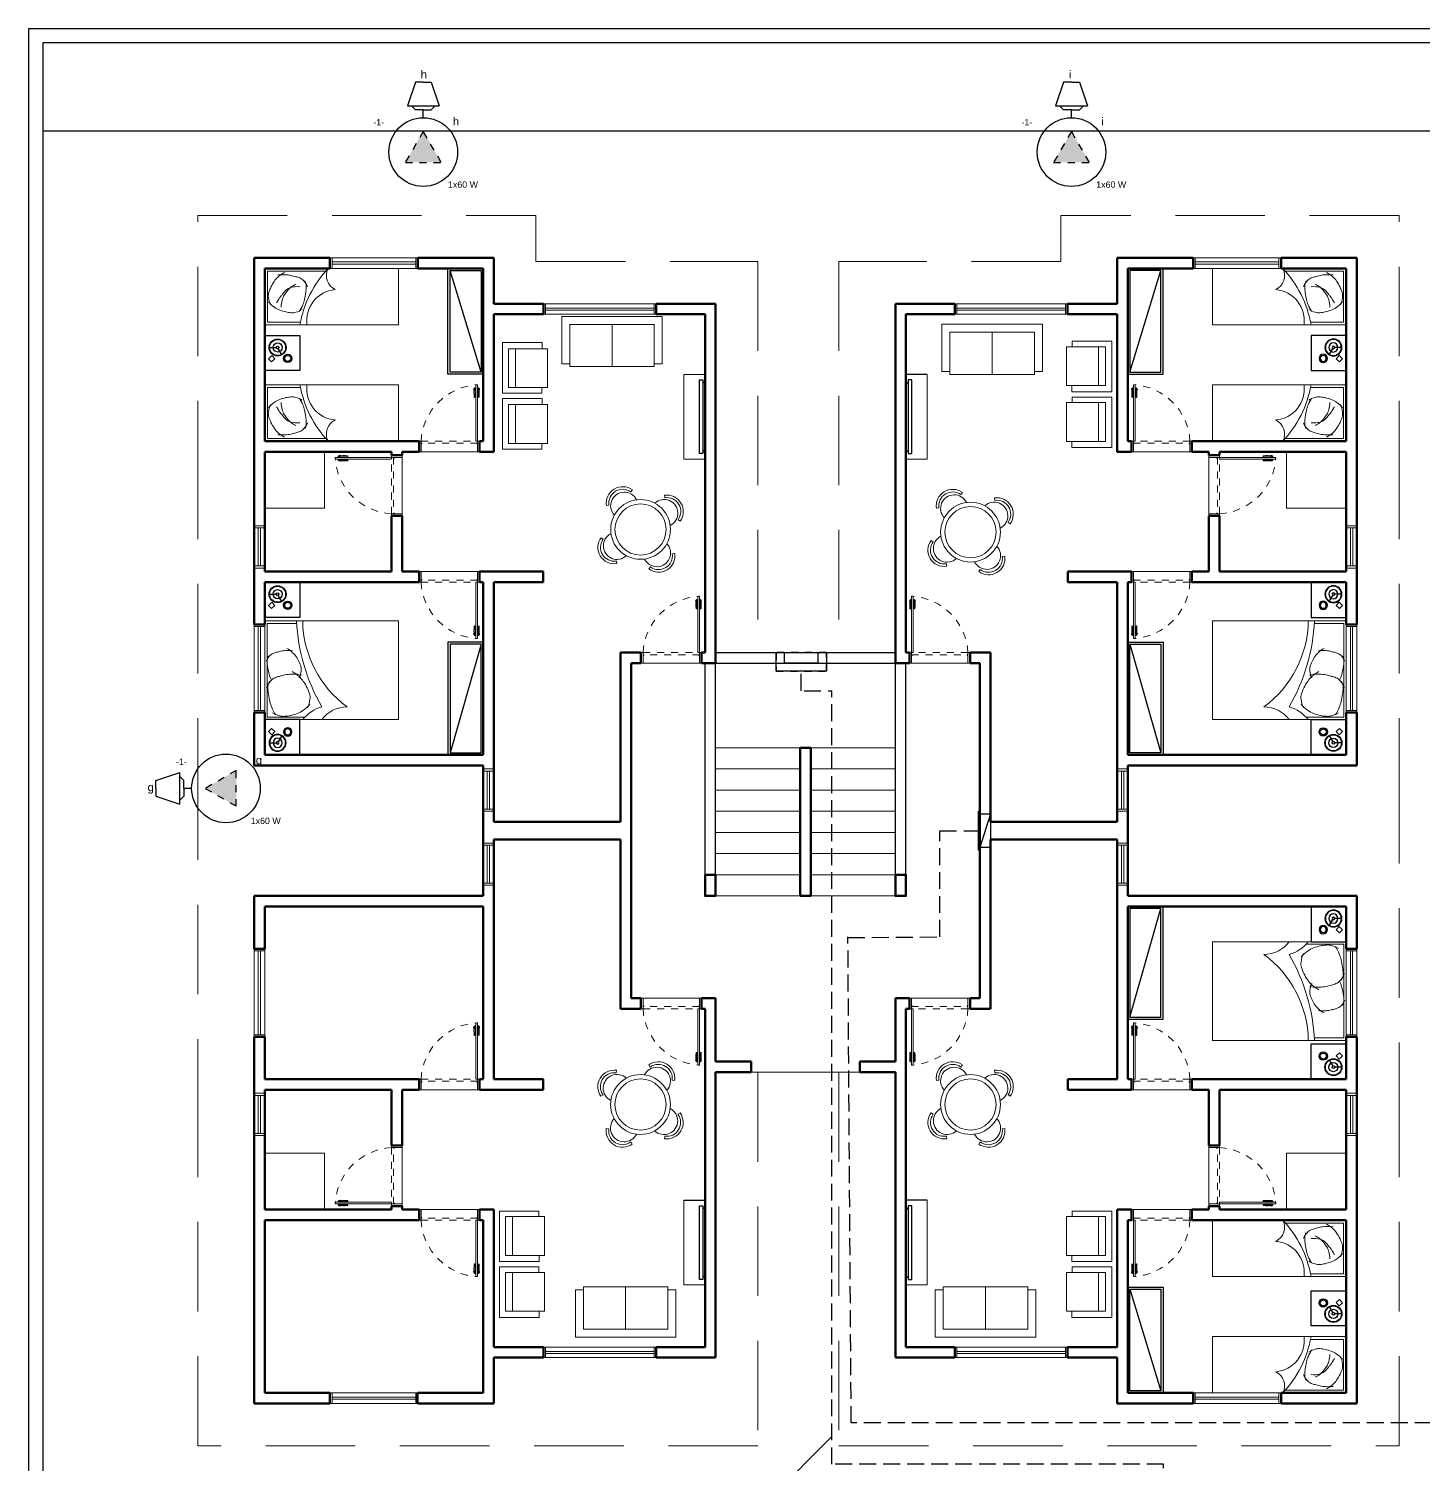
# Model space of a CAD drawing. Header units: millimetres. Extents: x 0.1 to 99.4, y -4.1 to 27.4.
# Drawn here: x 0.06 to 19.85, y 6.99 to 27.35 of the extents above; entities that cross this region are included whole.
import ezdxf

# ---------------------------------------------------------------- set-up
doc = ezdxf.new("R2010")
doc.units = ezdxf.units.MM
doc.header["$LTSCALE"] = 0.2
for name, pattern in [('ACAD_ISO02W100', [15, 12, -3]), ('CONTINU', [0]), ('DASH2', [0.75, 0.5, -0.25]), ('DASHED2', [9.525, 6.35, -3.175]), ('HIDDEN', [0.375, 0.25, -0.125]), ('HIDDEN2', [0.1875, 0.125, -0.0625]), ('JIS_02_0.7', [1.35, 0.75, -0.6])]:
    doc.linetypes.add(name, pattern=pattern)
doc.layers.add('Circuitos_AreaExterna', color=7, linetype='Continuous', true_color=0x000000)
for name, color, linetype in [('Electric', 10, 'Continuous'), ('Eletrodutos_MediçãoEntrada', 6, 'JIS_02_0.7'), ('LAYOUT', 7, 'CONTINU'), ('Predio_AreaExterna', 255, 'Continuous'), ('Simbolos_AreaExterna', 1, 'DASH2')]:
    doc.layers.add(name, color=color, linetype=linetype)
for name, color, linetype, lineweight in [('ESQUADRIA', 7, 'Continuous', 5), ('PAREDE', 7, 'Continuous', 50), ('PISO', 7, 'Continuous', 5), ('PROJEÇÃO', 7, 'DASHED2', 0)]:
    doc.layers.add(name, color=color, linetype=linetype, lineweight=lineweight)
doc.styles.get("Standard").update_dxf_attribs({"font": 'arial.ttf'})

# ---------------------------------------------------------------- blocks, each defined once
blk = doc.blocks.new('PORTA80_PB')
at = {"layer": 'ESQUADRIA'}
for p, q in [((0.004, 0.896), (0, 0.876)), ((0.008, 0.876), (0, 0.876)), ((0.011, 0.896), (0.004, 0.896)), ((0.02, 0.906), (0.013, 0.906)), ((0.02, 0.906), (0.02, 0.776)), ((0.03, 0.896), (0.02, 0.896)), ((0.03, 0.876), (0.02, 0.876)), ((0.055, 0.896), (0.065, 0.896)), ((0.055, 0.876), (0.065, 0.876)), ((0.065, 0.906), (0.065, 0.776)), ((0.065, 0.906), (0.073, 0.906)), ((0.074, 0.896), (0.081, 0.896)), ((0.077, 0.876), (0.085, 0.876)), ((0.081, 0.896), (0.085, 0.876)), ((0.83, 0), (0.03, 0))]:
    blk.add_line(p, q, dxfattribs=at)
for points in [[(0.03, 0.15), (0.055, 0.15), (0.055, 0.95), (0.03, 0.95)], [(0, 0), (0.03, 0), (0.03, 0.15), (0, 0.15)], [(0.04, 0.11), (0.03, 0.11), (0.03, 0.12), (0.04, 0.12)], [(0.82, 0.12), (0.83, 0.12), (0.83, 0.11), (0.82, 0.11)], [(0.83, 0), (0.86, 0), (0.86, 0.15), (0.83, 0.15)]]:
    blk.add_lwpolyline(points, close=True, dxfattribs=at)
at = {"layer": 'ESQUADRIA', "linetype": 'HIDDEN2'}
blk.add_lwpolyline([(0.03, 0.12), (0.83, 0.12), (0.83, 0.15), (0.03, 0.15)], close=True, dxfattribs=at)
at = {"layer": 'ESQUADRIA'}
for centre, radius, start, end in [((0.433, 0.826), 0.428, 169.2602, 186.6551), ((-0.348, 0.826), 0.428, 353.3449, 10.7398), ((0.014, 0.777), 0.00614, 187.1872, 352.0859), ((0.071, 0.777), 0.00614, 187.9141, 352.8128)]:
    blk.add_arc(centre, radius, start, end, dxfattribs=at)
at = {"layer": 'ESQUADRIA', "linetype": 'HIDDEN', "ltscale": 0.4}
blk.add_arc((-0.015, 0.105), 0.847, 3.0716, 86.9284, dxfattribs=at)
blk = doc.blocks.new('A$C4C83112E')
at = {"layer": 'ESQUADRIA'}
for points in [[(0.03, 0), (0, 0), (0, 0.15), (0.03, 0.15)], [(0.03, 0), (1.57, 0), (1.57, 0.15), (0.03, 0.15)], [(1.57, 0.058), (0.03, 0.058), (0.03, 0.088), (1.57, 0.088)], [(1.6, 0), (1.57, 0), (1.57, 0.15), (1.6, 0.15)]]:
    blk.add_lwpolyline(points, close=True, dxfattribs=at)
blk = doc.blocks.new('A$C44EB09CF')
at = {"layer": 'ESQUADRIA'}
for points in [[(0, 0), (0.03, 0), (0.03, 0.15), (0, 0.15)], [(0.57, 0), (0.03, 0), (0.03, 0.15), (0.57, 0.15)], [(0.03, 0.058), (0.57, 0.058), (0.57, 0.088), (0.03, 0.088)], [(0.57, 0), (0.6, 0), (0.6, 0.15), (0.57, 0.15)]]:
    blk.add_lwpolyline(points, close=True, dxfattribs=at)
blk = doc.blocks.new('A$C73877B83')
at = {"layer": 'LAYOUT'}
for p, q in [((0.275, 0.243), (0.187, 0.192)), ((0.171, 0.063), (0.171, 0.165))]:
    blk.add_line(p, q, dxfattribs=at)
for points in [[(0.5, 0), (0, 0), (0, 0.5), (0.5, 0.5)], [(0.286, 0.1), (0.33, 0.053), (0.375, 0.096), (0.331, 0.143)]]:
    blk.add_lwpolyline(points, close=True, dxfattribs=at)
for centre, radius in [((0.171, 0.183), 0.12), ((0.171, 0.183), 0.114), ((0.171, 0.183), 0.0646), ((0.327, 0.327), 0.059), ((0.327, 0.327), 0.043), ((0.171, 0.183), 0.0184)]:
    blk.add_circle(centre, radius, dxfattribs=at)
blk = doc.blocks.new('A$C39A72CA2')
at = {"layer": 'ESQUADRIA'}
for points in [[(0, 0), (0.03, 0), (0.03, 0.15), (0, 0.15)], [(1.22, 0), (0.03, 0), (0.03, 0.15), (1.22, 0.15)], [(0.03, 0.058), (1.22, 0.058), (1.22, 0.088), (0.03, 0.088)], [(1.22, 0), (1.25, 0), (1.25, 0.15), (1.22, 0.15)]]:
    blk.add_lwpolyline(points, close=True, dxfattribs=at)
blk = doc.blocks.new('A$C786F5E89')
at = {"layer": 'LAYOUT', "lineweight": 20}
for p, q in [((0.04, 1.86), (0.04, 1.032)), ((0.76, 1.86), (0.04, 1.86)), ((0.76, 1.393), (0.76, 1.86))]:
    blk.add_line(p, q, dxfattribs=at)
blk.add_lwpolyline([(0.8, 1.9), (0, 1.9), (0, 0), (0.8, 0)], close=True, dxfattribs=at)
for points in [[(0.056, 1.621, -0.050543), (0.118, 1.708, -0.064376), (0.181, 1.763, -0.03352), (0.264, 1.811, -0.039598), (0.339, 1.841, -0.109626), (0.414, 1.847, -0.0754), (0.518, 1.817)], [(0.473, 1.846, -0.057152), (0.551, 1.763, -0.075208), (0.591, 1.687, -0.030275), (0.617, 1.599, -0.036967), (0.628, 1.524, -0.089016), (0.621, 1.457, -0.061822), (0.582, 1.369)], [(0.092, 1.712, 0.034352), (0.089, 1.61, 0.04249), (0.1, 1.528, 0.015911), (0.117, 1.457, 0.020937), (0.135, 1.403, 0.121269), (0.173, 1.348, 0.080025), (0.259, 1.293)], [(0.222, 1.46, -0.040593), (0.263, 1.524, -0.055645), (0.3, 1.564, -0.015363), (0.335, 1.591, -0.01263), (0.378, 1.622, -0.082628), (0.447, 1.653, -0.061291), (0.547, 1.668)], [(0.261, 1.401, -0.103492), (0.27, 1.53, -0.14369), (0.32, 1.609, -0.007817), (0.364, 1.647, -0.010698), (0.398, 1.674, -0.020146), (0.437, 1.701, -0.015912), (0.489, 1.732)], [(0.609, 1.408, -0.033461), (0.514, 1.359, -0.04596), (0.44, 1.335, -0.01901), (0.342, 1.317, -0.025886), (0.269, 1.31, -0.088683), (0.213, 1.317, -0.020726), (0.178, 1.33)]]:
    blk.add_lwpolyline(points, format="xyb", dxfattribs=at)
for centre, radius, start, end in [((1.063, -0.127), 1.549, 99.7881, 133.342), ((0.741, 0.862), 0.442, 82.301, 175.0186), ((0.1, 0.8), 0.224, 26.5651, 116.5651)]:
    blk.add_arc(centre, radius, start, end, dxfattribs=at)
blk = doc.blocks.new('A$C161E2D06')
at = {"layer": 'LAYOUT'}
blk.add_line((0.03, 1.47), (0.47, 0.03), dxfattribs=at)
for points in [[(0, 1.5), (0.5, 1.5), (0.5, 0), (0, 0)], [(0.03, 1.47), (0.47, 1.47), (0.47, 0.03), (0.03, 0.03)]]:
    blk.add_lwpolyline(points, close=True, dxfattribs=at)
blk = doc.blocks.new('A$C732F4725')
at = {"layer": 'LAYOUT'}
blk.add_line((0.03, 1.57), (0.47, 0.03), dxfattribs=at)
for points in [[(0, 1.6), (0.5, 1.6), (0.5, 0), (0, 0)], [(0.03, 1.57), (0.47, 1.57), (0.47, 0.03), (0.03, 0.03)]]:
    blk.add_lwpolyline(points, close=True, dxfattribs=at)
blk = doc.blocks.new('camacasal1')
at = {"layer": 'LAYOUT', "lineweight": 20}
for p, q in [((0.1, 0), (0.1, 1.4)), ((0.1, 1.4), (2, 1.4)), ((1.548, 1.364), (1.964, 1.364)), ((1.964, 1.364), (1.964, 0.849)), ((2, 1.4), (2, 0)), ((1.964, 0.792), (1.964, 0.036)), ((2, 0), (0.1, 0)), ((1.964, 0.036), (1.429, 0.036))]:
    blk.add_line(p, q, dxfattribs=at)
for points in [[(1.685, 1.01, 0.050543), (1.608, 0.954, 0.064376), (1.558, 0.898, 0.03352), (1.515, 0.823, 0.039598), (1.487, 0.755, 0.109626), (1.482, 0.688, 0.0754), (1.509, 0.594)], [(1.604, 0.978, -0.034352), (1.695, 0.98, -0.04249), (1.769, 0.971, -0.015911), (1.833, 0.955, -0.020937), (1.881, 0.939, -0.121269), (1.931, 0.905, -0.080025), (1.981, 0.828)], [(1.904, 0.561, 0.014129), (1.921, 0.598, 0.04596), (1.943, 0.664, 0.01901), (1.959, 0.753, 0.025886), (1.966, 0.819, 0.088683), (1.959, 0.869, 0.020726), (1.948, 0.9)], [(1.609, 0.681, 0.050543), (1.513, 0.613, 0.064376), (1.452, 0.543, 0.03352), (1.398, 0.451, 0.039598), (1.365, 0.368, 0.109626), (1.358, 0.285, 0.0754), (1.392, 0.169)], [(1.483, 0.634, 0.020037), (1.507, 0.608, 0.075208)], [(1.508, 0.642, -0.034352), (1.621, 0.645, -0.04249), (1.713, 0.634, -0.015911), (1.792, 0.614, -0.020937), (1.851, 0.595, -0.121269), (1.913, 0.552, -0.080025), (1.973, 0.457)], [(1.845, 0.068, 0.033461), (1.9, 0.174, 0.04596), (1.927, 0.256, 0.01901), (1.947, 0.365, 0.025886), (1.955, 0.446, 0.088683), (1.947, 0.508, 0.020726), (1.933, 0.546)], [(1.36, 0.218, 0.057152), (1.451, 0.132, 0.075208), (1.536, 0.087, 0.030275), (1.634, 0.059, 0.036967), (1.717, 0.047, 0.089016), (1.791, 0.055, 0.061822), (1.889, 0.098)]]:
    blk.add_lwpolyline(points, format="xyb", dxfattribs=at)
for centre, radius, start, end in [((-0.081, 1.423), 1.542, 306.2433, 359.1337), ((-1.191, 1.546), 2.745, 330.1604, 356.9589), ((0.83, -0.27), 0.45, 36.8699, 90), ((1.055, -0.315), 0.513, 37.875, 74.7449)]:
    blk.add_arc(centre, radius, start, end, dxfattribs=at)
blk = doc.blocks.new('JANELA 0.50')
at = {"layer": 'ESQUADRIA'}
for points in [[(0, 0), (0.03, 0), (0.03, 0.15), (0, 0.15)], [(0.57, 0), (0.03, 0), (0.03, 0.15), (0.57, 0.15)], [(0.03, 0.058), (0.57, 0.058), (0.57, 0.088), (0.03, 0.088)], [(0.57, 0), (0.6, 0), (0.6, 0.15), (0.57, 0.15)]]:
    blk.add_lwpolyline(points, close=True, dxfattribs=at)
blk = doc.blocks.new('A$C71760755')
at = {"layer": 'LAYOUT', "lineweight": 20}
for p, q in [((0, 0.05), (0, 0.88)), ((0, 0.88), (1.76, 0.88)), ((1.76, 0.88), (1.76, 0.05)), ((0.14, 0), (0.14, 0.74)), ((0.14, 0.74), (1.62, 0.74)), ((0.88, 0.74), (0.88, 0)), ((1.62, 0.74), (1.62, 0)), ((0.14, 0.05), (0, 0.05)), ((1.62, 0.05), (1.76, 0.05)), ((0.14, 0), (1.62, 0))]:
    blk.add_line(p, q, dxfattribs=at)
blk = doc.blocks.new('A$C62A36329')
at = {"layer": 'LAYOUT', "lineweight": 20}
for p, q in [((0, 0.802), (0, 0.102)), ((0.899, 0.802), (0, 0.802)), ((0.899, 0.096), (0.899, 0.802)), ((0.1, 0.102), (0.1, 0.695)), ((0.1, 0.695), (0.789, 0.695)), ((0.1, 0.569), (0.789, 0.569)), ((0.789, 0.695), (0.789, 0.096)), ((0, 0.102), (0.1, 0.102)), ((0.1, 0), (0.1, 0.102)), ((0.789, 0), (0.1, 0)), ((0.789, 0.096), (0.789, 0)), ((0.789, 0.096), (0.899, 0.096))]:
    blk.add_line(p, q, dxfattribs=at)
blk = doc.blocks.new('A$C7D722421')
at = {"layer": 'LAYOUT', "lineweight": 20}
for points in [[(0.898, 1.214), (0.865, 1.199, 0.666667), (0.502, 1.192), (0.468, 1.205, -0.666667)], [(0.138, 0.865), (0.123, 0.898, 0.666667), (0.131, 0.468), (0.145, 0.502, -0.666667)], [(1.199, 0.472), (1.214, 0.439, 0.666667), (1.205, 0.869), (1.192, 0.835, -0.666667)], [(0.472, 0.138), (0.439, 0.123, 0.666667), (0.869, 0.131), (0.835, 0.145, -0.666667)]]:
    blk.add_lwpolyline(points, format="xyb", close=True, dxfattribs=at)
for radius in [0.424, 0.363]:
    blk.add_circle((0.668, 0.668), radius, dxfattribs=at)
for centre, start, end in [((0.686, 1.075), 349.0254, 186.09), ((0.262, 0.686), 79.0254, 276.09), ((1.075, 0.651), 259.0254, 96.09), ((0.651, 0.262), 169.0254, 6.09)]:
    blk.add_arc(centre, 0.194, start, end, dxfattribs=at)
blk = doc.blocks.new('A$C706E4DCE')
at = {"layer": 'LAYOUT'}
for p, q in [((0, 0), (0, 0.05)), ((0, 0.05), (1.046, 0.05)), ((1.046, 0), (0, 0)), ((0.046, 0.073), (0.03, 0.05)), ((0.067, 0.082), (0.979, 0.082)), ((1, 0.073), (1.016, 0.05)), ((1.046, 0.05), (1.046, 0))]:
    blk.add_line(p, q, dxfattribs=at)
for centre, start, end in [((0.067, 0.052), 90, 135), ((0.979, 0.052), 45, 90)]:
    blk.add_arc(centre, 0.03, start, end, dxfattribs=at)

msp = doc.modelspace()

# ---------------------------------------------------------------- hatches: boundary and pattern name
at = {"layer": 'Simbolos_AreaExterna'}
h = msp.add_hatch(color=256, dxfattribs=at)
h.dxf.hatch_style = 1
h.paths.add_polyline_path([(5.659, 25.897), (5.405, 25.457), (5.914, 25.457)])
h = msp.add_hatch(color=256, dxfattribs=at)
h.dxf.hatch_style = 1
h.paths.add_polyline_path([(14.859, 25.897), (14.605, 25.457), (15.114, 25.457)])
h = msp.add_hatch(color=256, dxfattribs=at)
h.dxf.hatch_style = 1
h.paths.add_polyline_path([(2.566, 16.578), (3.006, 16.324), (3.006, 16.833)])
at = {"layer": 'Simbolos_AreaExterna', "linetype": 'CONTINU', "ltscale": 0.1}
h = msp.add_hatch(dxfattribs=at)
h.set_pattern_fill('ANGLE', color=256)
h.set_pattern_definition([(0, (-0.4184, -2.2494), (0, 6.985), [5.08, -1.905]), (90, (-0.4184, -2.2494), (-6.985, 4e-16), [5.08, -1.905])])
h.paths.add_polyline_path([(13.559, 15.741), (13.709, 15.741), (13.709, 16.215)])

# ---------------------------------------------------------------- linework, layer by layer
at = {"layer": 'Circuitos_AreaExterna', "ltscale": 0.1}
msp.add_line((11.459, 7.383), (10.399, 6.323), dxfattribs=at)
at = {"layer": 'Electric', "linetype": 'HIDDEN2', "lineweight": 25}
msp.add_lwpolyline([(10.669, 18.241), (11.38, 18.241), (11.38, 18.503), (10.669, 18.503)], close=True, dxfattribs=at)
at = {"layer": 'Eletrodutos_MediçãoEntrada', "linetype": 'ACAD_ISO02W100', "ltscale": 0.1}
for p, q in [((11.024, 17.961), (11.024, 18.241)), ((11.064, 17.961), (11.459, 17.961)), ((11.459, 6.991), (11.459, 17.961)), ((12.989, 14.471), (12.989, 15.978)), ((12.989, 15.978), (13.54, 15.978)), ((11.733, 7.577), (11.686, 14.471)), ((11.686, 14.463), (12.989, 14.471)), ((19.972, 7.577), (11.733, 7.577)), ((16.167, 6.991), (11.459, 6.991)), ((16.167, 6.257), (16.167, 6.991))]:
    msp.add_line(p, q, dxfattribs=at)
at = {"layer": 'ESQUADRIA'}
msp.add_line((11.139, 12.553), (11.879, 12.553), dxfattribs=at)
at = {"layer": 'LAYOUT', "lineweight": 20}
for p, q in [((9.359, 22.449), (9.359, 21.249)), ((9.659, 22.449), (9.359, 22.449)), ((12.809, 22.449), (12.809, 21.249)), ((9.659, 21.249), (9.359, 21.249)), ((12.509, 21.249), (12.809, 21.249)), ((9.359, 10.735), (9.359, 9.535)), ((12.809, 10.735), (12.809, 9.535)), ((9.659, 9.535), (9.359, 9.535)), ((12.509, 9.535), (12.809, 9.535))]:
    msp.add_line(p, q, dxfattribs=at)
at = {"layer": 'LAYOUT'}
for p, q in [((12.809, 22.449), (12.509, 22.449)), ((9.359, 10.735), (9.659, 10.735)), ((12.809, 10.735), (12.509, 10.735))]:
    msp.add_line(p, q, dxfattribs=at)
at = {"layer": 'PAREDE'}
for p, q in [((3.259, 24.103), (3.259, 21.353)), ((3.259, 24.103), (4.334, 24.103)), ((4.334, 24.103), (4.334, 23.953)), ((5.584, 24.103), (6.659, 24.103)), ((5.584, 24.103), (5.584, 23.953)), ((6.659, 24.103), (6.659, 23.453)), ((15.509, 24.103), (15.509, 23.453)), ((16.584, 24.103), (15.509, 24.103)), ((16.584, 24.103), (16.584, 23.953)), ((18.909, 24.103), (17.834, 24.103)), ((17.834, 24.103), (17.834, 23.953)), ((18.909, 24.103), (18.909, 21.353)), ((3.409, 23.953), (3.409, 21.503)), ((3.409, 23.953), (4.334, 23.953)), ((5.584, 23.953), (6.509, 23.953)), ((6.509, 23.953), (6.509, 21.503)), ((15.659, 23.953), (15.659, 21.503)), ((16.584, 23.953), (15.659, 23.953)), ((18.759, 23.953), (17.834, 23.953)), ((18.759, 23.953), (18.759, 21.503)), ((7.364, 23.453), (6.659, 23.453)), ((7.364, 23.453), (7.364, 23.303)), ((9.809, 23.453), (8.964, 23.453)), ((8.964, 23.453), (8.964, 23.303)), ((9.809, 23.453), (9.809, 18.353)), ((12.359, 23.453), (12.359, 18.353)), ((12.359, 23.453), (13.204, 23.453)), ((13.204, 23.453), (13.204, 23.303)), ((14.804, 23.453), (15.509, 23.453)), ((14.804, 23.453), (14.804, 23.303)), ((6.659, 23.303), (6.659, 21.353)), ((7.364, 23.303), (6.659, 23.303)), ((9.659, 23.303), (8.964, 23.303)), ((9.659, 23.303), (9.659, 18.503)), ((12.509, 23.303), (12.509, 18.503)), ((12.509, 23.303), (13.204, 23.303)), ((14.804, 23.303), (15.509, 23.303)), ((15.509, 23.303), (15.509, 21.353)), ((3.409, 21.503), (5.599, 21.503)), ((5.599, 21.503), (5.599, 21.353)), ((6.459, 21.503), (6.459, 21.353)), ((6.459, 21.503), (6.509, 21.503)), ((15.709, 21.503), (15.659, 21.503)), ((15.709, 21.503), (15.709, 21.353)), ((16.569, 21.503), (16.569, 21.353)), ((18.759, 21.503), (16.569, 21.503)), ((3.259, 21.353), (3.259, 19.653)), ((3.409, 21.353), (3.409, 19.653)), ((3.409, 21.353), (5.209, 21.353)), ((5.209, 21.353), (5.209, 21.303)), ((5.209, 21.303), (5.359, 21.303)), ((5.359, 21.353), (5.359, 21.303)), ((5.359, 21.353), (5.599, 21.353)), ((6.459, 21.353), (6.659, 21.353)), ((15.709, 21.353), (15.509, 21.353)), ((16.809, 21.353), (16.569, 21.353)), ((16.809, 21.353), (16.809, 21.303)), ((16.959, 21.303), (16.809, 21.303)), ((16.959, 21.353), (16.959, 21.303)), ((18.759, 21.353), (16.959, 21.353)), ((18.759, 21.353), (18.759, 19.653)), ((18.909, 21.353), (18.909, 19.653)), ((5.209, 20.443), (5.209, 19.653)), ((5.209, 20.443), (5.359, 20.443)), ((5.359, 20.443), (5.359, 19.653)), ((16.809, 20.443), (16.809, 19.653)), ((16.959, 20.443), (16.809, 20.443)), ((16.959, 20.443), (16.959, 19.653)), ((3.259, 19.653), (3.259, 18.903)), ((3.409, 19.653), (5.209, 19.653)), ((5.359, 19.653), (5.599, 19.653)), ((5.599, 19.653), (5.599, 19.503)), ((6.459, 19.653), (6.459, 19.503)), ((15.709, 19.653), (15.709, 19.503)), ((16.569, 19.653), (16.569, 19.503)), ((16.809, 19.653), (16.569, 19.653)), ((18.759, 19.653), (16.959, 19.653)), ((18.909, 19.653), (18.909, 18.903)), ((3.409, 19.503), (3.409, 18.903)), ((3.409, 19.503), (5.599, 19.503)), ((6.459, 19.503), (6.509, 19.503)), ((6.509, 19.503), (6.509, 17.053)), ((6.659, 19.503), (6.659, 16.103)), ((15.509, 19.503), (15.509, 16.103)), ((15.659, 19.503), (15.659, 17.053)), ((15.709, 19.503), (15.659, 19.503)), ((18.759, 19.503), (16.569, 19.503)), ((18.759, 19.503), (18.759, 18.903)), ((3.259, 18.903), (3.409, 18.903)), ((18.909, 18.903), (18.759, 18.903)), ((8.459, 18.503), (8.459, 16.103)), ((8.749, 18.503), (8.459, 18.503)), ((8.749, 18.353), (8.609, 18.353)), ((8.609, 13.603), (8.609, 18.353)), ((8.749, 18.503), (8.749, 18.353)), ((9.609, 18.503), (9.609, 18.353)), ((9.659, 18.503), (9.609, 18.503)), ((9.809, 18.353), (9.609, 18.353)), ((12.359, 18.353), (12.559, 18.353)), ((12.509, 18.503), (12.559, 18.503)), ((12.559, 18.503), (12.559, 18.353)), ((13.419, 18.503), (13.709, 18.503)), ((13.419, 18.503), (13.419, 18.353)), ((13.419, 18.353), (13.559, 18.353)), ((13.559, 13.603), (13.559, 18.353)), ((13.709, 18.503), (13.709, 16.103)), ((3.259, 17.653), (3.259, 16.903)), ((3.259, 17.653), (3.409, 17.653)), ((3.409, 17.653), (3.409, 17.053)), ((18.759, 17.653), (18.759, 17.053)), ((18.909, 17.653), (18.759, 17.653)), ((18.909, 17.653), (18.909, 16.903)), ((3.259, 16.903), (6.509, 16.903)), ((3.409, 17.053), (6.509, 17.053)), ((6.509, 15.053), (6.509, 16.903)), ((18.759, 17.053), (15.659, 17.053)), ((15.659, 16.903), (15.659, 15.053)), ((18.909, 16.903), (15.659, 16.903)), ((8.459, 16.103), (6.659, 16.103)), ((13.709, 16.103), (15.509, 16.103)), ((6.659, 12.453), (6.659, 15.853)), ((8.459, 15.853), (6.659, 15.853)), ((8.459, 13.453), (8.459, 15.853)), ((13.709, 13.453), (13.709, 15.853)), ((13.709, 15.853), (15.509, 15.853)), ((15.509, 12.453), (15.509, 15.853)), ((3.259, 14.303), (3.259, 15.053)), ((3.259, 15.053), (6.509, 15.053)), ((3.409, 14.303), (3.409, 14.903)), ((3.409, 14.903), (6.509, 14.903)), ((6.509, 12.453), (6.509, 14.903)), ((18.909, 15.053), (15.659, 15.053)), ((15.659, 12.453), (15.659, 14.903)), ((18.759, 14.903), (15.659, 14.903)), ((18.759, 14.303), (18.759, 14.903)), ((18.909, 14.303), (18.909, 15.053)), ((3.259, 14.303), (3.409, 14.303)), ((18.909, 14.303), (18.759, 14.303)), ((8.749, 13.453), (8.459, 13.453)), ((8.749, 13.603), (8.609, 13.603)), ((8.749, 13.453), (8.749, 13.603)), ((9.609, 13.453), (9.609, 13.603)), ((9.809, 13.603), (9.609, 13.603)), ((9.659, 13.453), (9.609, 13.453)), ((9.659, 8.653), (9.659, 13.453)), ((9.809, 12.703), (9.809, 13.603)), ((12.359, 12.703), (12.359, 13.603)), ((12.359, 13.603), (12.559, 13.603)), ((12.509, 8.653), (12.509, 13.453)), ((12.509, 13.453), (12.559, 13.453)), ((12.559, 13.453), (12.559, 13.603)), ((13.419, 13.603), (13.559, 13.603)), ((13.419, 13.453), (13.419, 13.603)), ((13.419, 13.453), (13.709, 13.453)), ((3.259, 12.303), (3.259, 13.053)), ((3.259, 13.053), (3.409, 13.053)), ((3.409, 12.453), (3.409, 13.053)), ((18.759, 12.453), (18.759, 13.053)), ((18.909, 13.053), (18.759, 13.053)), ((18.909, 12.303), (18.909, 13.053)), ((10.314, 12.703), (9.809, 12.703)), ((10.314, 12.553), (10.314, 12.703)), ((11.854, 12.703), (12.359, 12.703)), ((11.854, 12.553), (11.854, 12.703)), ((3.409, 12.453), (5.599, 12.453)), ((5.599, 12.303), (5.599, 12.453)), ((6.459, 12.303), (6.459, 12.453)), ((6.459, 12.453), (6.509, 12.453)), ((9.809, 8.503), (9.809, 12.553)), ((10.314, 12.553), (9.809, 12.553)), ((11.854, 12.553), (12.359, 12.553)), ((12.359, 8.503), (12.359, 12.553)), ((15.509, 12.453), (14.809, 12.453)), ((14.809, 12.453), (14.809, 12.303)), ((15.709, 12.453), (15.659, 12.453)), ((15.709, 12.303), (15.709, 12.453)), ((16.569, 12.303), (16.569, 12.453)), ((18.759, 12.453), (16.569, 12.453)), ((3.259, 10.603), (3.259, 12.303)), ((3.409, 10.603), (3.409, 12.303)), ((3.409, 12.303), (5.209, 12.303)), ((5.209, 11.513), (5.209, 12.303)), ((5.359, 11.513), (5.359, 12.303)), ((5.359, 12.303), (5.599, 12.303)), ((15.709, 12.303), (14.809, 12.303)), ((16.809, 12.303), (16.569, 12.303)), ((16.809, 11.513), (16.809, 12.303)), ((16.959, 11.513), (16.959, 12.303)), ((18.759, 12.303), (16.959, 12.303)), ((18.759, 10.603), (18.759, 12.303)), ((18.909, 10.603), (18.909, 12.303)), ((5.209, 11.513), (5.359, 11.513)), ((16.959, 11.513), (16.809, 11.513)), ((3.259, 7.853), (3.259, 10.603)), ((3.409, 10.603), (5.209, 10.603)), ((5.209, 10.603), (5.209, 10.653)), ((5.209, 10.653), (5.359, 10.653)), ((5.359, 10.603), (5.359, 10.653)), ((5.359, 10.603), (5.599, 10.603)), ((5.599, 10.453), (5.599, 10.603)), ((6.459, 10.453), (6.459, 10.603)), ((6.459, 10.603), (6.659, 10.603)), ((6.659, 8.653), (6.659, 10.603)), ((15.509, 8.653), (15.509, 10.603)), ((15.709, 10.603), (15.509, 10.603)), ((15.709, 10.453), (15.709, 10.603)), ((16.569, 10.453), (16.569, 10.603)), ((16.809, 10.603), (16.569, 10.603)), ((16.809, 10.603), (16.809, 10.653)), ((16.959, 10.653), (16.809, 10.653)), ((16.959, 10.603), (16.959, 10.653)), ((18.759, 10.603), (16.959, 10.603)), ((18.909, 7.853), (18.909, 10.603)), ((3.409, 8.003), (3.409, 10.453)), ((3.409, 10.453), (5.599, 10.453)), ((6.459, 10.453), (6.509, 10.453)), ((6.509, 8.003), (6.509, 10.453)), ((15.659, 8.003), (15.659, 10.453)), ((15.709, 10.453), (15.659, 10.453)), ((18.759, 10.453), (16.569, 10.453)), ((18.759, 8.003), (18.759, 10.453)), ((7.364, 8.653), (6.659, 8.653)), ((7.364, 8.653), (7.364, 8.503)), ((9.659, 8.653), (8.964, 8.653)), ((8.964, 8.653), (8.964, 8.503)), ((12.509, 8.653), (13.204, 8.653)), ((13.204, 8.653), (13.204, 8.503)), ((14.804, 8.653), (15.509, 8.653)), ((14.804, 8.653), (14.804, 8.503)), ((6.659, 7.853), (6.659, 8.503)), ((7.364, 8.503), (6.659, 8.503)), ((9.809, 8.503), (8.964, 8.503)), ((12.359, 8.503), (13.204, 8.503)), ((14.804, 8.503), (15.509, 8.503)), ((15.509, 7.853), (15.509, 8.503)), ((3.409, 8.003), (4.334, 8.003)), ((4.334, 7.853), (4.334, 8.003)), ((5.579, 7.853), (5.579, 8.003)), ((5.584, 8.003), (6.509, 8.003)), ((16.584, 8.003), (15.659, 8.003)), ((16.584, 7.853), (16.584, 8.003)), ((18.759, 8.003), (17.834, 8.003)), ((17.834, 7.853), (17.834, 8.003)), ((3.259, 7.853), (4.334, 7.853)), ((5.584, 7.853), (6.659, 7.853)), ((16.584, 7.853), (15.509, 7.853)), ((18.909, 7.853), (17.834, 7.853))]:
    msp.add_line(p, q, dxfattribs=at)
at = {"layer": 'PAREDE', "lineweight": 30}
for p, q in [((9.659, 15.153), (9.659, 18.353)), ((9.809, 18.503), (12.359, 18.503)), ((9.809, 18.353), (12.359, 18.353)), ((9.809, 15.153), (9.809, 18.353)), ((12.359, 15.153), (12.359, 18.353)), ((12.509, 15.153), (12.509, 18.353)), ((9.809, 15.053), (9.659, 15.053)), ((12.355, 15.053), (12.505, 15.053))]:
    msp.add_line(p, q, dxfattribs=at)
at = {"layer": 'PAREDE'}
for points in [[(6.659, 19.503), (7.359, 19.503), (7.359, 19.653), (6.459, 19.653)], [(15.509, 19.503), (14.809, 19.503), (14.809, 19.653), (15.709, 19.653)], [(6.659, 12.453), (7.359, 12.453), (7.359, 12.303), (6.459, 12.303)]]:
    msp.add_lwpolyline(points, dxfattribs=at)
for points in [[(11.009, 17.153), (11.159, 17.153), (11.159, 15.053), (11.009, 15.053)], [(9.659, 15.353), (9.809, 15.353), (9.809, 15.053), (9.659, 15.053)], [(12.359, 15.353), (12.509, 15.353), (12.509, 15.053), (12.359, 15.053)]]:
    msp.add_lwpolyline(points, close=True, dxfattribs=at)
at = {"layer": 'PISO'}
for p, q in [((4.259, 21.353), (4.259, 20.553)), ((17.909, 21.353), (17.909, 20.553)), ((4.259, 20.553), (3.409, 20.553)), ((17.909, 20.553), (18.759, 20.553)), ((12.359, 18.353), (9.809, 18.353)), ((9.809, 18.353), (9.809, 15.153)), ((12.359, 18.353), (12.359, 15.153)), ((11.009, 17.153), (11.009, 15.053)), ((12.355, 17.153), (11.155, 17.153)), ((11.159, 17.153), (11.159, 15.053)), ((12.355, 16.853), (11.155, 16.853)), ((12.355, 16.553), (11.155, 16.553)), ((12.355, 16.253), (11.155, 16.253)), ((12.355, 15.953), (11.155, 15.953)), ((12.355, 15.653), (11.155, 15.653)), ((12.355, 15.353), (11.155, 15.353)), ((12.355, 15.053), (9.805, 15.053)), ((11.854, 12.553), (10.314, 12.553)), ((4.259, 11.403), (3.409, 11.403)), ((4.259, 10.603), (4.259, 11.403)), ((17.909, 11.403), (18.759, 11.403)), ((17.909, 10.603), (17.909, 11.403))]:
    msp.add_line(p, q, dxfattribs=at)
at = {"layer": 'Predio_AreaExterna'}
msp.add_line((0.259, 25.903), (20.309, 25.903), dxfattribs=at)
for points in [[(34.409, -0.047), (41.559, -0.047), (41.559, 27.353), (0.059, 27.353), (0.059, -0.047), (27.409, -0.047)], [(34.409, 0.153), (41.359, 0.153), (41.359, 27.153), (0.259, 27.153), (0.259, 0.153), (27.409, 0.153)]]:
    msp.add_lwpolyline(points, dxfattribs=at)
at = {"layer": 'PROJEÇÃO'}
for p, q in [((11.005, 17.153), (9.805, 17.153)), ((11.005, 16.853), (9.805, 16.853)), ((11.005, 16.553), (9.805, 16.553)), ((11.005, 16.253), (9.805, 16.253)), ((11.005, 15.953), (9.805, 15.953)), ((11.005, 15.653), (9.805, 15.653)), ((11.005, 15.353), (9.805, 15.353))]:
    msp.add_line(p, q, dxfattribs=at)
for points in [[(10.409, 12.553), (10.409, 7.253), (2.459, 7.253), (2.459, 11.153), (2.459, 11.153), (2.459, 11.753), (2.459, 11.753), (2.459, 15.653), (2.459, 15.653), (2.459, 16.303), (2.459, 16.303), (2.459, 20.203), (2.459, 20.203), (2.459, 20.803), (2.459, 20.803), (2.459, 24.703), (7.259, 24.703), (7.259, 24.053), (10.409, 24.053), (10.409, 18.503)], [(11.559, 12.553), (11.559, 7.253), (19.509, 7.253), (19.509, 11.153), (19.509, 11.153), (19.509, 11.703), (19.509, 11.703), (19.509, 15.653), (19.509, 15.653), (19.509, 16.303), (19.509, 16.303), (19.509, 20.203), (19.509, 20.203), (19.509, 20.803), (19.509, 20.803), (19.509, 24.703), (14.709, 24.703), (14.709, 24.053), (11.559, 24.053), (11.559, 18.503)]]:
    msp.add_lwpolyline(points, dxfattribs=at)
at = {"layer": 'Simbolos_AreaExterna', "linetype": 'CONTINU'}
for p, q in [((5.547, 26.597), (5.434, 26.259)), ((5.659, 26.597), (5.547, 26.597)), ((5.659, 26.597), (5.772, 26.597)), ((5.772, 26.597), (5.884, 26.259)), ((14.747, 26.597), (14.634, 26.259)), ((14.859, 26.597), (14.747, 26.597)), ((14.859, 26.597), (14.972, 26.597)), ((14.972, 26.597), (15.084, 26.259)), ((5.434, 26.259), (5.884, 26.259)), ((5.547, 26.203), (5.491, 26.259)), ((5.659, 26.203), (5.547, 26.203)), ((5.659, 26.09), (5.659, 26.203)), ((5.659, 26.203), (5.772, 26.203)), ((5.772, 26.203), (5.828, 26.259)), ((14.634, 26.259), (15.084, 26.259)), ((14.747, 26.203), (14.691, 26.259)), ((14.859, 26.203), (14.747, 26.203)), ((14.859, 26.09), (14.859, 26.203)), ((14.859, 26.203), (14.972, 26.203)), ((14.972, 26.203), (15.028, 26.259)), ((1.866, 16.691), (2.204, 16.803)), ((2.204, 16.353), (2.204, 16.803)), ((2.26, 16.691), (2.204, 16.747)), ((1.866, 16.578), (1.866, 16.691)), ((1.866, 16.578), (1.866, 16.466)), ((2.26, 16.578), (2.26, 16.691)), ((2.372, 16.578), (2.26, 16.578)), ((2.26, 16.578), (2.26, 16.466)), ((1.866, 16.466), (2.204, 16.353)), ((2.26, 16.466), (2.204, 16.41))]:
    msp.add_line(p, q, dxfattribs=at)
at = {"layer": 'Simbolos_AreaExterna', "linetype": 'CONTINU', "ltscale": 0.1}
for p, q in [((10.669, 18.241), (10.669, 18.503)), ((10.669, 18.503), (10.787, 18.503)), ((10.787, 18.503), (11.261, 18.503)), ((10.787, 18.353), (10.787, 18.503)), ((11.261, 18.353), (10.787, 18.353)), ((11.261, 18.503), (11.261, 18.353)), ((11.261, 18.503), (11.38, 18.503)), ((11.38, 18.503), (11.38, 18.241)), ((11.38, 18.241), (10.669, 18.241))]:
    msp.add_line(p, q, dxfattribs=at)
at = {"layer": 'Simbolos_AreaExterna', "linetype": 'Continuous', "ltscale": 0.1}
for p, q in [((13.559, 16.215), (13.709, 16.215)), ((13.709, 16.215), (13.559, 15.741)), ((13.709, 16.215), (13.709, 15.741)), ((13.709, 15.741), (13.559, 15.741))]:
    msp.add_line(p, q, dxfattribs=at)
at = {"layer": 'Simbolos_AreaExterna'}
for points in [[(5.659, 25.897), (5.405, 25.457), (5.914, 25.457)], [(14.859, 25.897), (14.605, 25.457), (15.114, 25.457)], [(2.566, 16.578), (3.006, 16.324), (3.006, 16.833)]]:
    msp.add_lwpolyline(points, close=True, dxfattribs=at)
at = {"layer": 'Simbolos_AreaExterna', "linetype": 'CONTINU', "ltscale": 0.1}
msp.add_lwpolyline([(13.54, 15.702), (13.54, 16.255), (13.559, 16.255), (13.559, 15.702)], close=True, dxfattribs=at)
at = {"layer": 'Simbolos_AreaExterna', "linetype": 'CONTINU'}
for centre in [(5.659, 25.603), (14.859, 25.603), (2.859, 16.578)]:
    msp.add_circle(centre, 0.487, dxfattribs=at)

# ---------------------------------------------------------------- block references
at = {"layer": 'ESQUADRIA'}
for name, p, rotation in [('A$C39A72CA2', (5.584, 24.103), 180), ('PORTA80_PB', (16.809, 21.303), 270), ('JANELA 0.50', (3.259, 20.303), 270), ('PORTA80_PB', (6.459, 19.653), 180), ('A$C44EB09CF', (6.509, 16.853), 270), ('A$C44EB09CF', (6.509, 15.803), 270), ('A$C39A72CA2', (3.259, 14.303), 270), ('A$C39A72CA2', (18.759, 14.303), 270), ('PORTA80_PB', (9.609, 13.603), 180), ('JANELA 0.50', (18.909, 11.653), 90.00000000000001), ('PORTA80_PB', (5.359, 10.653), 90.00000000000001), ('PORTA80_PB', (6.459, 10.603), 180), ('A$C39A72CA2', (5.584, 8.003), 180)]:
    msp.add_blockref(name, p, dxfattribs=dict(at, rotation=rotation))
at = {"layer": 'ESQUADRIA', "xscale": -1}
for name, p, rotation in [('A$C39A72CA2', (16.584, 24.103), 180), ('PORTA80_PB', (5.359, 21.303), 90), ('JANELA 0.50', (18.909, 20.303), 90), ('PORTA80_PB', (15.709, 19.653), 180), ('A$C39A72CA2', (3.259, 17.653), 270), ('A$C39A72CA2', (18.759, 17.653), 270), ('A$C44EB09CF', (15.659, 16.853), 90), ('A$C44EB09CF', (15.659, 15.803), 90), ('PORTA80_PB', (12.559, 13.603), 180), ('JANELA 0.50', (3.259, 11.653), 270), ('PORTA80_PB', (16.809, 10.653), 270), ('PORTA80_PB', (15.709, 10.603), 180), ('A$C39A72CA2', (16.584, 8.003), 180)]:
    msp.add_blockref(name, p, dxfattribs=dict(at, rotation=rotation))
at = {"layer": 'ESQUADRIA'}
for name, p in [('A$C4C83112E', (7.364, 23.303)), ('A$C4C83112E', (13.204, 23.303)), ('PORTA80_PB', (15.709, 21.353)), ('PORTA80_PB', (12.559, 18.353)), ('PORTA80_PB', (15.709, 12.303)), ('A$C4C83112E', (7.364, 8.503)), ('A$C4C83112E', (13.204, 8.503))]:
    msp.add_blockref(name, p, dxfattribs=at)
at = {"layer": 'ESQUADRIA', "xscale": -1}
for p in [(6.459, 21.353), (9.609, 18.353), (6.459, 12.303)]:
    msp.add_blockref('PORTA80_PB', p, dxfattribs=at)
at = {"layer": 'LAYOUT', "lineweight": 20, "xscale": -1}
for name, p, rotation in [('A$C786F5E89', (5.309, 23.953), 90), ('A$C73877B83', (18.759, 23.003), 90), ('A$C7D722421', (7.822, 20.46), 212.2138897506412), ('A$C7D722421', (12.505, 20.422), 212.2138897506412), ('A$C73877B83', (18.759, 19.503), 90), ('A$C73877B83', (3.409, 17.053), 270), ('A$C73877B83', (18.759, 14.903), 90), ('A$C7D722421', (12.505, 12.303), 212.2138897506412), ('A$C786F5E89', (16.859, 8.003), 270)]:
    msp.add_blockref(name, p, dxfattribs=dict(at, rotation=rotation))
at = {"layer": 'LAYOUT'}
for name, p, rotation in [('A$C161E2D06', (6.509, 23.953), 180), ('A$C706E4DCE', (9.578, 22.372), 270), ('A$C706E4DCE', (9.578, 10.658), 270)]:
    msp.add_blockref(name, p, dxfattribs=dict(at, rotation=rotation))
at = {"layer": 'LAYOUT', "xscale": -1}
for name, p, rotation in [('A$C161E2D06', (15.659, 23.953), 180), ('A$C706E4DCE', (12.591, 22.372), 90), ('A$C786F5E89', (16.859, 21.503), 270), ('A$C732F4725', (15.659, 14.903), 180), ('camacasal1', (16.759, 14.403), 180), ('A$C706E4DCE', (12.591, 10.658), 90)]:
    msp.add_blockref(name, p, dxfattribs=dict(at, rotation=rotation))
at = {"layer": 'LAYOUT', "lineweight": 20}
for name, p, rotation in [('A$C786F5E89', (16.859, 23.953), 270), ('A$C73877B83', (3.409, 23.003), 270), ('A$C786F5E89', (5.309, 21.503), 90), ('A$C73877B83', (3.409, 19.503), 270), ('A$C73877B83', (18.759, 17.053), 90.00000000000001), ('A$C7D722421', (9.664, 12.303), 147.7861102493588), ('A$C73877B83', (18.759, 12.453), 90), ('A$C786F5E89', (16.859, 10.453), 270), ('A$C73877B83', (18.759, 8.953), 90)]:
    msp.add_blockref(name, p, dxfattribs=dict(at, rotation=rotation))
at = {"layer": 'LAYOUT', "lineweight": 20, "yscale": 0.8108108108234876, "zscale": 0.8108108108234876}
for p, xscale in [((7.625, 22.56), 0.8108108108234876), ((14.446, 22.449), -0.8108108108234876)]:
    msp.add_blockref('A$C71760755', p, dxfattribs=dict(at, xscale=xscale))
at = {"layer": 'LAYOUT', "lineweight": 20}
for name, p, xscale, yscale, zscale, rotation in [('A$C62A36329', (7.423, 22.183), 0.7984101735055447, 0.7984101735055447, 0.7984101735055447, 90), ('A$C62A36329', (14.789, 22.921), 0.7984101729913521, 0.7984101729913521, 0.7984101729913521, 270), ('A$C62A36329', (7.423, 21.391), 0.7984101735055447, 0.7984101735055447, 0.7984101735055447, 90), ('A$C62A36329', (14.789, 22.129), 0.7984101729913521, 0.7984101729913521, 0.7984101729913521, 270), ('A$C62A36329', (7.38, 10.583), -0.7984101729913515, 0.7984101729913515, 0.7984101729913515, 90), ('A$C62A36329', (14.789, 10.583), 0.7984101729913515, 0.7984101729913515, 0.7984101729913515, 270), ('A$C62A36329', (7.38, 9.792), -0.7984101729913515, 0.7984101729913515, 0.7984101729913515, 90), ('A$C62A36329', (14.789, 9.792), 0.7984101729913515, 0.7984101729913515, 0.7984101729913515, 270), ('A$C71760755', (7.818, 9.507), -0.8108108108234875, 0.8108108108234875, 0.8108108108234875, 180), ('A$C71760755', (14.351, 9.507), 0.8108108108234875, 0.8108108108234875, 0.8108108108234875, 180)]:
    msp.add_blockref(name, p, dxfattribs=dict(at, xscale=xscale, yscale=yscale, zscale=zscale, rotation=rotation))
at = {"layer": 'LAYOUT', "xscale": -1}
for name, p in [('camacasal1', (5.409, 17.553)), ('A$C732F4725', (6.509, 17.053))]:
    msp.add_blockref(name, p, dxfattribs=at)
at = {"layer": 'LAYOUT'}
for name, p in [('camacasal1', (16.759, 17.553)), ('A$C732F4725', (15.659, 17.053)), ('A$C161E2D06', (15.659, 8.003))]:
    msp.add_blockref(name, p, dxfattribs=at)

# ---------------------------------------------------------------- texts
at = {"layer": 'Simbolos_AreaExterna'}
for s, p in [('-1-', (4.95, 25.981)), ('-1-', (14.15, 25.981)), ('1x60 W', (6.01, 25.097)), ('1x60 W', (15.21, 25.097)), ('-1-', (2.15, 16.908)), ('1x60 W', (3.21, 16.072))]:
    msp.add_text(s, height=0.09, dxfattribs=at).set_placement(p)
at = {"layer": 'Simbolos_AreaExterna', "char_height": 0.114, "attachment_point": 1}
for s, width, insert in [('h', 0.11354, (5.623, 26.762)), ('i', 0.11354, (14.823, 26.762)), ('h', 0.03785, (6.08, 26.095)), ('i', 0.03785, (15.28, 26.095)), ('g', 0.03785, (3.283, 17.035)), ('g', 0.11354, (1.747, 16.651))]:
    msp.add_mtext_dynamic_manual_height_columns(s, width=width, gutter_width=1, heights=[0], dxfattribs=dict(at, insert=insert))

doc.saveas('drawing.dxf')
